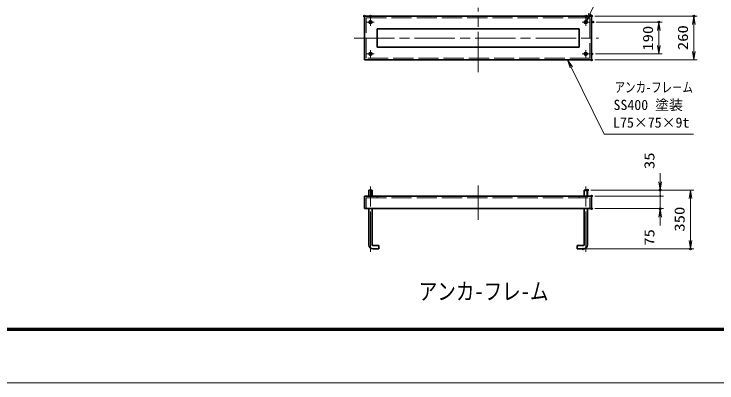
# Model space of a CAD drawing. Units: millimetres at full size, sheet at 1:20. Extents: x -5940 to 5940, y -4200 to 4200.
# Drawn here: x -3662 to 517, y -4200 to -2006 of the extents above; entities that cross this region are included whole.
import ezdxf
from ezdxf.enums import TextEntityAlignment as Align

# ---------------------------------------------------------------- set-up
doc = ezdxf.new("R2010")
doc.units = ezdxf.units.MM
doc.header["$LTSCALE"] = 20
doc.header["$PDMODE"] = 32
doc.header["$PDSIZE"] = 10
for name, pattern in [('DASHED', [7.5, 6, -1.5]), ('USER1', [18, 12, -1.5, 3, -1.5]), ('USER3', [9.525, 6.35, -3.175])]:
    doc.linetypes.add(name, pattern=pattern)
for name, color, linetype, lineweight in [('0-0_D-TTL', 7, 'Continuous', 18), ('0-1_軸線', 200, 'USER1', 15), ('0-2_寸法線', 4, 'Continuous', 18), ('0-3_0', 7, 'Continuous', 18), ('0-5_外形線', 7, 'Continuous', 35), ('0-6_隠れ線', 140, 'DASHED', 18), ('0-7_細線', 2, 'Continuous', 35), ('0-D_01', 4, 'USER3', 18)]:
    doc.layers.add(name, color=color, linetype=linetype, lineweight=lineweight)
doc.layers.add('0-4_Defpoints', color=7, linetype='Continuous')
doc.layers.add('0-E_AM_6', color=7, linetype='Continuous')
doc.styles.add('ＭＳ ゴシック', font='')
doc.styles.get('ＭＳ ゴシック').set_extended_font_data('MS Gothic')

# ---------------------------------------------------------------- blocks, each defined once
blk = doc.blocks.new('_Open')
at = {"layer": '0-3_0'}
blk.add_line((-20, 3.333), (0, 0), dxfattribs=at)
blk.add_lwpolyline([(-20, -3.333), (0, 0), (-20, 0)], dxfattribs=at)
blk = doc.blocks.new('_DOTSMALL')
at = {"layer": '0-3_0'}
for points in [[(0, 0), (-2.5, 0), (-2.48, 0.313)], [(0, 0), (-2.48, -0.313), (-2.5, 0)], [(0, 0), (-2.48, 0.313), (-2.421, 0.622)], [(0, 0), (-2.421, -0.622), (-2.48, -0.313)], [(0, 0), (-2.421, 0.622), (-2.324, 0.92)], [(0, 0), (-2.324, -0.92), (-2.421, -0.622)], [(0, 0), (-2.324, 0.92), (-2.191, 1.204)], [(0, 0), (-2.191, -1.204), (-2.324, -0.92)], [(0, 0), (-2.191, 1.204), (-2.023, 1.469)], [(0, 0), (-2.023, -1.469), (-2.191, -1.204)], [(0, 0), (-2.023, 1.469), (-1.822, 1.711)], [(0, 0), (-1.822, -1.711), (-2.023, -1.469)], [(0, 0), (-1.822, 1.711), (-1.594, 1.926)], [(0, 0), (-1.594, -1.926), (-1.822, -1.711)], [(0, 0), (-1.594, 1.926), (-1.34, 2.111)], [(0, 0), (-1.34, -2.111), (-1.594, -1.926)], [(0, 0), (-1.34, 2.111), (-1.064, 2.262)], [(0, 0), (-1.064, -2.262), (-1.34, -2.111)], [(0, 0), (-1.064, 2.262), (-0.773, 2.378)], [(0, 0), (-0.773, -2.378), (-1.064, -2.262)], [(0, 0), (-0.773, 2.378), (-0.468, 2.456)], [(0, 0), (-0.468, -2.456), (-0.773, -2.378)], [(0, 0), (-0.468, 2.456), (-0.157, 2.495)], [(0, 0), (-0.157, -2.495), (-0.468, -2.456)], [(0, 0), (-0.157, 2.495), (0.157, 2.495)], [(0, 0), (0.157, -2.495), (-0.157, -2.495)], [(0, 0), (0.157, 2.495), (0.468, 2.456)], [(0, 0), (0.468, 2.456), (0.773, 2.378)], [(0, 0), (0.773, 2.378), (1.064, 2.262)], [(0, 0), (1.064, 2.262), (1.34, 2.111)], [(0, 0), (1.34, 2.111), (1.594, 1.926)], [(0, 0), (1.594, 1.926), (1.822, 1.711)], [(0, 0), (1.822, 1.711), (2.023, 1.469)], [(0, 0), (2.023, 1.469), (2.191, 1.204)], [(0, 0), (2.191, 1.204), (2.324, 0.92)], [(0, 0), (2.324, 0.92), (2.421, 0.622)], [(0, 0), (2.421, 0.622), (2.48, 0.313)], [(0, 0), (2.48, 0.313), (2.5, 0)], [(0, 0), (0.468, -2.456), (0.157, -2.495)], [(0, 0), (0.773, -2.378), (0.468, -2.456)], [(0, 0), (1.064, -2.262), (0.773, -2.378)], [(0, 0), (1.34, -2.111), (1.064, -2.262)], [(0, 0), (1.594, -1.926), (1.34, -2.111)], [(0, 0), (1.822, -1.711), (1.594, -1.926)], [(0, 0), (2.023, -1.469), (1.822, -1.711)], [(0, 0), (2.191, -1.204), (2.023, -1.469)], [(0, 0), (2.324, -0.92), (2.191, -1.204)], [(0, 0), (2.421, -0.622), (2.324, -0.92)], [(0, 0), (2.48, -0.313), (2.421, -0.622)], [(0, 0), (2.5, 0), (2.48, -0.313)]]:
    blk.add_solid(points, dxfattribs=at)
blk = doc.blocks.new('S25')
at = {"layer": '0-2_寸法線'}
for points in [[(5000642.1, 3447168.3), (4989628.5, 3447168.3), (4986041.3, 3439767.3), (4985605.1, 3438867.5)], [(4985891.3, 3439840), (4985605.1, 3438867.5), (4986191.3, 3439694.6)]]:
    blk.add_lwpolyline(points, dxfattribs=at)
at = {"layer": '0-2_寸法線', "color": 254, "style": 'ＭＳ ゴシック'}
for s, width, p in [('アンカ-ボルト', 0.75, (4990888.5, 3449665.2)), ('4-M16×350L', 1.15, (4990744.5, 3447565.2))]:
    blk.add_text(s, height=1212, dxfattribs=dict(at, width=width)).set_placement(p, align=Align.BOTTOM_LEFT)
blk = doc.blocks.new('S26')
at = {"layer": '0-2_寸法線'}
for points in [[(4998351.5, 3425439.8), (4987712.3, 3425439.8), (4983807, 3433380.8), (4983365.7, 3434278.1)], [(4983956.5, 3433454.3), (4983365.7, 3434278.1), (4983657.4, 3433307.2)]]:
    blk.add_lwpolyline(points, dxfattribs=at)
at = {"layer": '0-2_寸法線', "color": 254, "style": 'ＭＳ ゴシック', "width": 0.75}
blk.add_text('アンカ-フレ－ム', height=1212, dxfattribs=at).set_placement((4988972.3, 3430036.6), align=Align.BOTTOM_LEFT)
at = {"layer": '0-2_寸法線', "color": 254, "style": 'ＭＳ ゴシック'}
for s, p in [('SS400 塗装', (4988828.3, 3427936.6)), ('L75×75×9t', (4988780.3, 3425836.6))]:
    blk.add_text(s, height=1212, dxfattribs=at).set_placement(p, align=Align.BOTTOM_LEFT)

msp = doc.modelspace()

# ---------------------------------------------------------------- linework, layer by layer
at = {"layer": '0-0_D-TTL'}
for points in [[(-5939.8, -4200.12), (5940.2, -4200.12), (5940.2, 4199.88), (-5939.8, 4199.88)], [(-5557.95, 3889.6), (5558.34, 3889.6), (5558.34, -3888.97), (-5557.95, -3888.97)], [(-5554.41, 3886.06), (5554.8, 3886.06), (5554.8, -3885.44), (-5554.41, -3885.44)], [(-5550.87, 3882.53), (5551.27, 3882.53), (5551.27, -3881.9), (-5550.87, -3881.9)], [(-5547.34, 3878.99), (5547.73, 3878.99), (5547.73, -3878.37), (-5547.34, -3878.37)], [(-5543.8, 3875.45), (5544.2, 3875.45), (5544.2, -3874.83), (-5543.8, -3874.83)]]:
    msp.add_lwpolyline(points, close=True, dxfattribs=at)
at = {"layer": '0-1_軸線'}
for p, q in [((-903.24, -2351.01), (-903.24, -1968.24)), ((-1543.24, -2053.11), (-1543.24, -2031.14)), ((-263.24, -2053.11), (-263.24, -2031.14)), ((-1543.24, -2053.11), (-1565.22, -2053.11)), ((-1543.24, -2053.11), (-1521.27, -2053.11)), ((-1543.24, -2053.11), (-1543.24, -2075.09)), ((-263.24, -2053.11), (-285.22, -2053.11)), ((-263.24, -2053.11), (-241.27, -2053.11)), ((-263.24, -2053.11), (-263.24, -2075.09)), ((-1640.82, -2148.11), (-187.11, -2148.11)), ((-1543.24, -2243.11), (-1565.22, -2243.11)), ((-1543.24, -2243.11), (-1543.24, -2221.14)), ((-1543.24, -2243.11), (-1521.27, -2243.11)), ((-1543.24, -2243.11), (-1543.24, -2265.09)), ((-262.69, -2242.56), (-284.66, -2242.56)), ((-262.69, -2242.56), (-262.69, -2220.58)), ((-262.69, -2242.56), (-240.71, -2242.56)), ((-262.69, -2242.56), (-262.69, -2264.53)), ((-1543.24, -3419.89), (-1543.24, -3030.49)), ((-903.24, -3025.69), (-903.24, -3230.28)), ((-263.24, -3419.89), (-263.24, -3030.49)), ((-1543.24, -3088.06), (-1543.24, -3058.37))]:
    msp.add_line(p, q, dxfattribs=at)
at = {"layer": '0-2_寸法線'}
for p, q in [((-208.24, -2018.11), (399.2, -2018.11)), ((379.2, -2278.11), (379.2, -2018.11)), ((-200.8, -2053.11), (191.4, -2053.11)), ((171.4, -2243.11), (171.4, -2053.11)), ((-205.62, -2243.11), (191.4, -2243.11)), ((-208.24, -2278.11), (399.2, -2278.11)), ((179.74, -3003.06), (179.74, -2953.06)), ((-233.24, -3053.06), (199.74, -3053.06)), ((-233.24, -3053.06), (379.34, -3053.06)), ((-208.24, -3088.06), (199.74, -3088.06)), ((-208.24, -3088.06), (199.74, -3088.06)), ((179.74, -3088.06), (179.74, -3053.06)), ((179.74, -3088.06), (179.74, -3163.06)), ((359.34, -3053.06), (359.34, -3403.06)), ((-208.24, -3163.06), (199.74, -3163.06)), ((179.74, -3213.06), (179.74, -3263.06)), ((-258.24, -3403.06), (379.34, -3403.06))]:
    msp.add_line(p, q, dxfattribs=at)
at = {"layer": '0-4_Defpoints'}
for p in [(-1578.24, -2018.11), (-1543.24, -2018.11), (-263.24, -2018.11), (-228.24, -2018.11), (-228.24, -2018.11), (379.2, -2018.11), (-220.8, -2053.11), (171.4, -2053.11), (-225.62, -2243.11), (-228.24, -2278.11), (-253.24, -3053.06), (179.74, -3053.06), (-228.24, -3088.06), (-228.24, -3163.06), (179.74, -3163.06), (-278.24, -3403.06), (359.34, -3403.06)]:
    msp.add_point(p, dxfattribs=at)
at = {"layer": '0-5_外形線'}
for p, q in [((-1578.24, -2278.11), (-1578.24, -2018.11)), ((-1578.24, -2018.11), (-228.24, -2018.11)), ((-228.24, -2278.11), (-228.24, -2018.11)), ((-1503.24, -2093.11), (-303.24, -2093.11)), ((-1503.24, -2203.11), (-1503.24, -2093.11)), ((-303.24, -2203.11), (-303.24, -2093.11)), ((-1503.24, -2203.11), (-303.24, -2203.11)), ((-1578.24, -2278.11), (-228.24, -2278.11)), ((-1578.24, -3088.06), (-228.24, -3088.06)), ((-1578.24, -3163.06), (-1578.24, -3088.06)), ((-1533.24, -3053.06), (-1553.24, -3053.06)), ((-1553.24, -3053.06), (-1553.24, -3088.06)), ((-1533.24, -3088.06), (-1533.24, -3053.06)), ((-273.24, -3053.06), (-253.24, -3053.06)), ((-273.24, -3088.06), (-273.24, -3053.06)), ((-253.24, -3053.06), (-253.24, -3088.06)), ((-228.24, -3088.06), (-228.24, -3163.06)), ((-1578.24, -3163.06), (-228.24, -3163.06)), ((-1553.24, -3163.06), (-1553.24, -3378.06)), ((-1533.24, -3378.06), (-1533.24, -3163.06)), ((-273.24, -3378.06), (-273.24, -3163.06)), ((-253.24, -3163.06), (-253.24, -3378.06)), ((-1493.24, -3383.06), (-1528.24, -3383.06)), ((-1493.24, -3403.06), (-1493.24, -3383.06)), ((-313.24, -3403.06), (-313.24, -3383.06)), ((-313.24, -3383.06), (-278.24, -3383.06)), ((-1528.24, -3403.06), (-1493.24, -3403.06)), ((-278.24, -3403.06), (-313.24, -3403.06))]:
    msp.add_line(p, q, dxfattribs=at)
for centre in [(-1543.24, -2053.11), (-263.24, -2053.11), (-1543.24, -2243.11), (-263.24, -2243.11)]:
    msp.add_circle(centre, 8.5, dxfattribs=at)
for centre, radius, start, end in [((-1528.24, -3378.06), 25, 180, 270), ((-1528.24, -3378.06), 5, 180, 270), ((-278.24, -3378.06), 5, 270, 0), ((-278.24, -3378.06), 25, 270, 0)]:
    msp.add_arc(centre, radius, start, end, dxfattribs=at)
at = {"layer": '0-6_隠れ線'}
msp.add_line((-238.24, -3163.06), (-238.24, -3098.06), dxfattribs=at)
msp.add_lwpolyline([(-238.24, -2268.11), (-1568.24, -2268.11), (-1568.24, -2028.11), (-238.24, -2028.11)], close=True, dxfattribs=at)
msp.add_lwpolyline([(-1568.24, -3163.06), (-1568.24, -3098.06), (-238.24, -3098.06)], dxfattribs=at)
at = {"layer": '0-7_細線'}
for p, q in [((-1552.24, -3088.06), (-1552.24, -3053.06)), ((-1534.24, -3088.06), (-1534.24, -3053.06)), ((-272.24, -3088.06), (-272.24, -3053.06)), ((-254.24, -3088.06), (-254.24, -3053.06))]:
    msp.add_line(p, q, dxfattribs=at)
at = {"layer": '0-D_01'}
for p, q in [((-1503.24, -3098.06), (-1503.24, -3088.06)), ((-303.24, -3098.06), (-303.24, -3088.06))]:
    msp.add_line(p, q, dxfattribs=at)
at = {"layer": '0-D_01', "linetype": 'Continuous'}
msp.add_line((-273.24, -3088.06), (-253.24, -3088.06), dxfattribs=at)

# ---------------------------------------------------------------- block references
at = {"layer": '0-2_寸法線', "xscale": 0.05, "yscale": 0.05}
for name in ['S25', 'S26']:
    msp.add_blockref(name, (-249539.57, -173991.45), dxfattribs=at)
at = {"layer": '0-2_寸法線', "xscale": 2.5, "yscale": 2.5}
for name, p, rotation in [('_Open', (379.2, -2018.11), 90), ('_Open', (171.4, -2053.11), 90), ('_Open', (171.4, -2243.11), 270), ('_Open', (379.2, -2278.11), 270), ('_Open', (179.74, -3053.06), 270), ('_DOTSMALL', (179.74, -3088.06), 270), ('_DOTSMALL', (179.74, -3088.06), 90), ('_Open', (359.34, -3053.06), 90), ('_Open', (179.74, -3163.06), 90), ('_Open', (359.34, -3403.06), 270)]:
    msp.add_blockref(name, p, dxfattribs=dict(at, rotation=rotation))

# ---------------------------------------------------------------- texts
at = {"layer": '0-2_寸法線', "color": 254, "style": 'ＭＳ ゴシック', "width": 1.2}
for s, p in [('190', (155.06, -2223.71)), ('260', (362.85, -2220.11)), ('35', (163.39, -2927.73)), ('350', (343, -3300.06)), ('75', (163.39, -3383.87))]:
    msp.add_text(s, height=60.56, rotation=90, dxfattribs=at).set_placement(p, align=Align.BOTTOM_LEFT)
at = {"layer": '0-E_AM_6', "style": 'ＭＳ ゴシック', "width": 0.8}
msp.add_text('アンカ-フレ-ム', height=101, dxfattribs=at).set_placement((-1255.83, -3736.03), align=Align.BOTTOM_LEFT)

doc.saveas('drawing.dxf')
